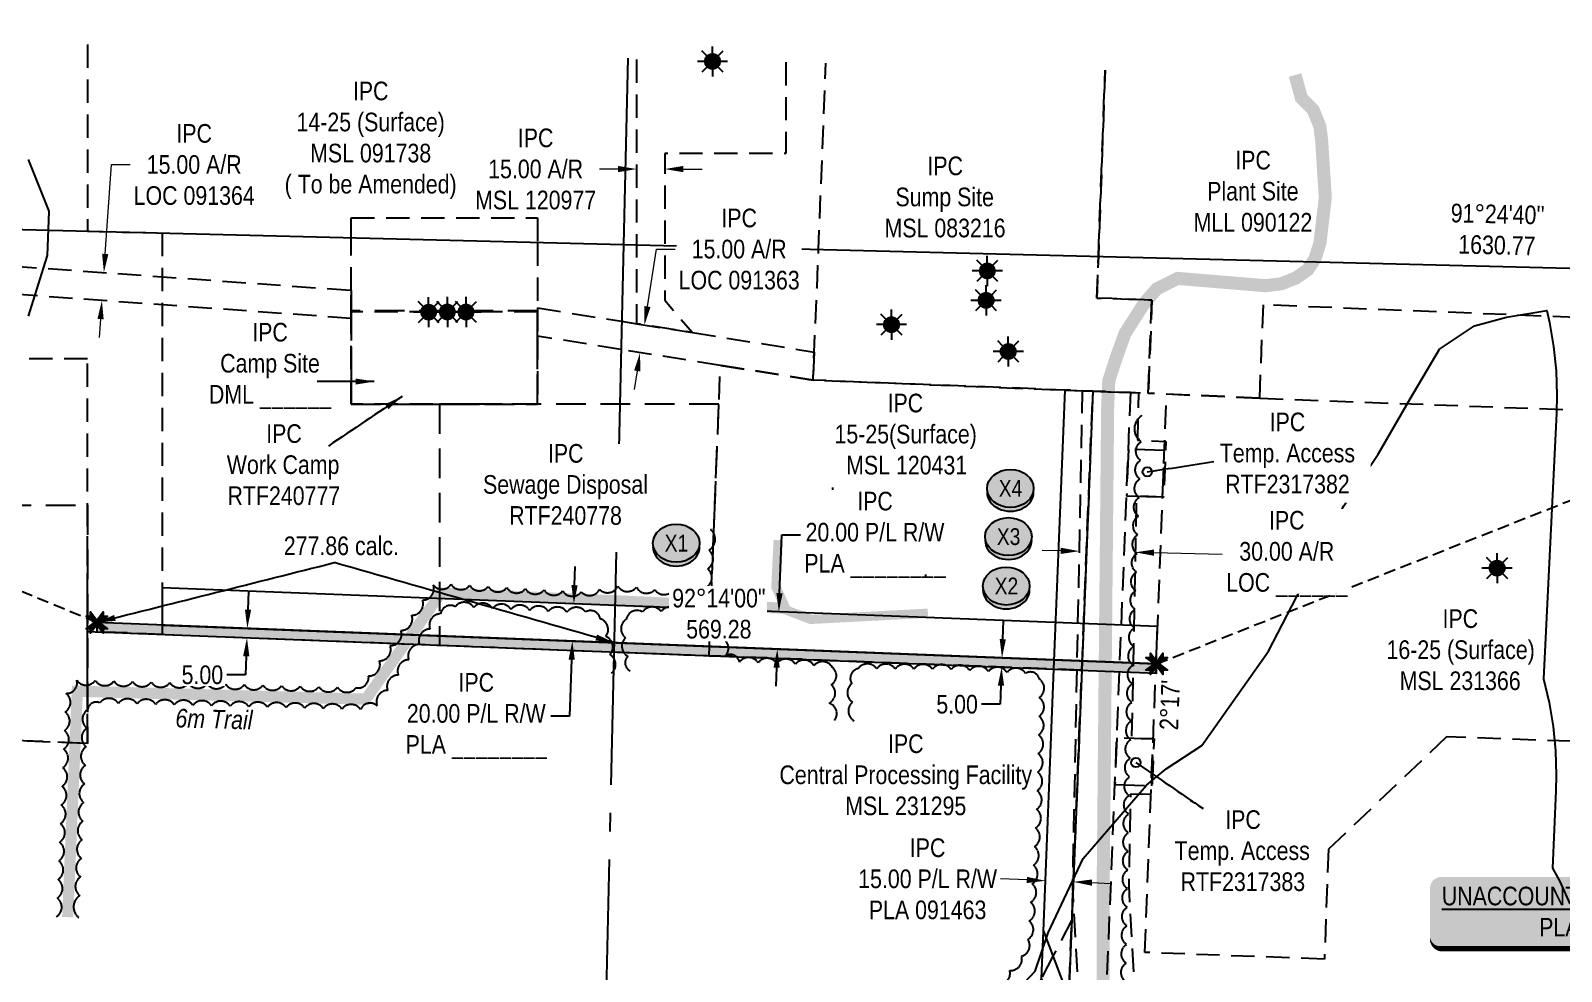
# Model space of a CAD drawing. Extents: x 393752 to 399280, y 6164171 to 6167808.
# Drawn here: x 395270 to 396092, y 6164743 to 6165248 of the extents above; entities that cross this region are included whole.
import ezdxf
from ezdxf.enums import TextEntityAlignment as Align

# ---------------------------------------------------------------- set-up
doc = ezdxf.new("R2010")
doc.units = 0
doc.header["$LTSCALE"] = 5
doc.header["$PDSIZE"] = 0.5
for name, pattern in [('0', [1, 1, 0]), ('foc-ACCESSROAD', [3.75, 2.5, -1.25]), ('foc-QUARTERLINE', [33, 25, -3, 2, -3]), ('foc-TIELINE', [1.875, 1.25, -0.625]), ('HIDDEN2', [4.7625, 3.175, -1.5875])]:
    doc.linetypes.add(name, pattern=pattern)
doc.layers.get('Defpoints').update_dxf_attribs({"color": 9})
for name, color, linetype in [('AS-ROADS', 254, 'Continuous'), ('C-AR', 13, 'foc-ACCESSROAD'), ('C-RW', 13, 'Continuous'), ('C-WS', 13, 'foc-ACCESSROAD'), ('C-WS-S', 13, 'Continuous'), ('CG-NOTES', 7, 'Continuous'), ('L-BD', 7, 'Continuous'), ('L-MON', 1, 'Continuous'), ('L-SEC', 7, 'Continuous'), ('L-SECQ', 8, 'foc-QUARTERLINE'), ('L-TIE', 7, 'foc-TIELINE'), ('P-CROSSINGS', 250, 'Continuous'), ('P-PROPOSED', 10, 'Continuous'), ('P-PROPOSED-H', 21, 'Continuous'), ('P-TXT', 4, 'Continuous'), ('T-BUSH', 110, '0'), ('T-EXISTING TFA', 220, 'HIDDEN2'), ('T-EXISTING TFA-T', 220, 'Continuous'), ('WETLAND', 143, 'Continuous')]:
    doc.layers.add(name, color=color, linetype=linetype)
for name, color, linetype, lineweight in [('C-AR-T', 13, 'Continuous', 9), ('C-RW-T', 13, 'Continuous', 9), ('C-WS-T', 13, 'Continuous', 9), ('T-TEXT', 48, 'Continuous', 18)]:
    doc.layers.add(name, color=color, linetype=linetype, lineweight=lineweight)
doc.styles.add('80', font='ARIALN.TTF', dxfattribs={"height": 10})
doc.styles.add('80CG', font='ARIALN.TTF', dxfattribs={"height": 10})
doc.styles.add('80L', font='ARIALN.TTF', dxfattribs={"height": 10})
doc.styles.add('Crossing', font='ARIALN.TTF', dxfattribs={"height": 10})
doc.dimstyles.new('Compass 5 000', dxfattribs={"dimscale": 5, "dimtxt": 9, "dimasz": 2, "dimexe": 0.2, "dimexo": 0.0625, "dimgap": 0.5, "dimtad": 0, "dimtih": 1, "dimtoh": 1, "dimzin": 0, "dimdsep": 46, "dimtxsty": '80CG', "dimcen": 0.1, "dimse1": 1, "dimse2": 1, "dimclrd": 256, "dimclrt": 256, "dimaunit": 1, "dimadec": 4, "dimazin": 0, "dimtfac": 0.06, "dimtofl": 0, "dimtmove": 0, "dimatfit": 1, "dimfxl": 0.2, "dimtolj": 1, "dimtzin": 0, "dimlwd": -1, "dimarcsym": 0})

# ---------------------------------------------------------------- blocks, each defined once
blk = doc.blocks.new('A$C13A22376')
at = {"layer": 'AS-ROADS', "const_width": 4.998, "flags": 128}
blk.add_lwpolyline([(395751.692, 6164935.574), (395688.898, 6164932.285), (395675.913, 6164937.15), (395670.17, 6164949.698), (395671.411, 6164974.767)], dxfattribs=at)
blk = doc.blocks.new('A$C60BA4713')
at = {"layer": 'T-BUSH', "flags": 128}
blk.add_lwpolyline([(395782.22, 6164518.86, 0.520567), (395783.18, 6164528.81, 0.520567), (395784.13, 6164538.76, 0.520567), (395785.09, 6164548.71, 0.520567), (395786.01, 6164558.67, 0.520567), (395786.82, 6164568.63, 0.520567), (395787.62, 6164578.59, 0.520567), (395788.43, 6164588.56, 0.520567), (395789, 6164598.54, 0.520567), (395789.57, 6164608.52, 0.520567), (395790.13, 6164618.5, 0.520567), (395790.7, 6164628.48, 0.520567), (395789.55, 6164638.27, 0.520567), (395786.85, 6164647.9, 0.520567), (395784.83, 6164657.57, 0.520567), (395786.11, 6164667.48, 0.520567), (395787.39, 6164677.4, 0.520567), (395788.26, 6164687.35, 0.520567), (395788.77, 6164697.33, 0.520567), (395789.29, 6164707.31, 0.520567), (395788.58, 6164717.26, 0.520567), (395787.37, 6164727.18, 0.520567), (395789.21, 6164736.2, 0.520567), (395795.59, 6164743.91, 0.520567), (395801.96, 6164751.61, 0.520567), (395805.33, 6164760.53, 0.520567), (395806.11, 6164770.49, 0.520567), (395806.89, 6164780.46, 0.520567), (395807.67, 6164790.42, 0.520567), (395808.33, 6164800.4, 0.520567), (395808.91, 6164810.38, 0.520567), (395809.49, 6164820.36, 0.520567), (395810.08, 6164830.34, 0.520567), (395810.34, 6164840.33, 0.520567), (395810.61, 6164850.32, 0.520567), (395810.87, 6164860.31, 0.520567), (395811.13, 6164870.31, 0.520567), (395811.39, 6164880.3, 0.520567), (395811.48, 6164890.3, 0.520567), (395811.52, 6164900.29, 0.520567), (395804.14, 6164903.27, 0.520567), (395794.16, 6164903.79, 0.520567), (395784.17, 6164904.31, 0.520567), (395774.19, 6164904.82, 0.520567), (395764.21, 6164905.34, 0.520567), (395754.21, 6164905.5, 0.520567), (395744.22, 6164905.59, 0.520567), (395734.22, 6164905.67, 0.520567), (395724.23, 6164905.76, 0.520567), (395714.23, 6164905.85, 0.520567), (395710.91, 6164897.81, 0.520567), (395711.24, 6164887.87, 0.520567), (395712.1, 6164877.87, 0.520567)], format="xyb", dxfattribs=at)
blk = doc.blocks.new('*D428')
at = {"layer": 'C-AR-T', "transparency": 16777216}
for p, q in [((395310.33, 6165128.33), (395313.78, 6165176.3)), ((395313.78, 6165176.3), (395323.78, 6165176.3)), ((395307.83, 6165093.43), (395307.11, 6165083.45))]:
    blk.add_line(p, q, dxfattribs=at)
for points in [[(395308.67, 6165128.45), (395312, 6165128.21), (395309.62, 6165118.36)], [(395306.17, 6165093.55), (395309.49, 6165093.31), (395308.55, 6165103.4)]]:
    blk.add_solid(points, dxfattribs=at)
at = {"layer": 'Defpoints', "color": 0, "transparency": 16777216}
for p in [(395259.39, 6165121.96), (395258.32, 6165107.01), (395308.55, 6165103.4)]:
    blk.add_point(p, dxfattribs=at)
at = {"layer": 'C-AR-T', "transparency": 16777216, "insert": (395358.07, 6165176.3), "char_height": 10, "attachment_point": 5, "style": '80CG', "bg_fill": 3, "box_fill_scale": 1.1, "bg_fill_color": 256, "bg_fill_true_color": 13158600, "bg_fill_transparency": 0}
blk.add_mtext('\\A1;IPC\\P15.00 A/R\\PLOC 091364', dxfattribs=at)
blk = doc.blocks.new('*D429')
at = {"layer": 'C-AR-T', "transparency": 16777216}
for p, q in [((395601.25, 6165100.14), (395606.15, 6165130.92)), ((395606.15, 6165130.92), (395616.15, 6165130.92)), ((395595.74, 6165065.58), (395594.16, 6165055.71))]:
    blk.add_line(p, q, dxfattribs=at)
for points in [[(395599.6, 6165100.4), (395602.89, 6165099.88), (395599.67, 6165090.26)], [(395594.09, 6165065.84), (395597.38, 6165065.32), (395597.31, 6165075.46)]]:
    blk.add_solid(points, dxfattribs=at)
at = {"layer": 'Defpoints', "color": 0, "transparency": 16777216}
for p in [(395564.58, 6165095.86), (395562.22, 6165081.05), (395597.31, 6165075.46)]:
    blk.add_point(p, dxfattribs=at)
at = {"layer": 'C-AR-T', "transparency": 16777216, "insert": (395650.45, 6165130.92), "char_height": 10, "attachment_point": 5, "style": '80CG', "bg_fill": 3, "box_fill_scale": 1.1, "bg_fill_color": 256, "bg_fill_true_color": 13158600, "bg_fill_transparency": 0}
blk.add_mtext('\\A1;IPC\\P15.00 A/R\\PLOC 091363', dxfattribs=at)
blk = doc.blocks.new('*D430')
at = {"layer": 'C-AR-T', "transparency": 16777216}
for p, q in [((395585.53, 6165173.9), (395575.53, 6165173.9)), ((395620.53, 6165173.91), (395630.53, 6165173.91))]:
    blk.add_line(p, q, dxfattribs=at)
for points in [[(395585.53, 6165175.57), (395585.53, 6165172.24), (395595.53, 6165173.91)], [(395620.53, 6165175.57), (395620.53, 6165172.24), (395610.53, 6165173.91)]]:
    blk.add_solid(points, dxfattribs=at)
at = {"layer": 'Defpoints', "color": 0, "transparency": 16777216}
for p in [(395595.53, 6165176.23), (395595.53, 6165173.91), (395610.53, 6165176.24)]:
    blk.add_point(p, dxfattribs=at)
at = {"layer": 'C-AR-T', "transparency": 16777216, "insert": (395541.25, 6165173.9), "char_height": 10, "attachment_point": 5, "style": '80CG'}
blk.add_mtext('\\A1;IPC\\P15.00 A/R^JMSL 120977', dxfattribs=at)
blk = doc.blocks.new('*D442')
at = {"layer": 'C-RW-T', "transparency": 16777216}
for p, q in [((395804.79, 6164792.44), (395790.64, 6164793.01)), ((395839.75, 6164791.04), (395849.74, 6164790.64))]:
    blk.add_line(p, q, dxfattribs=at)
for points in [[(395804.86, 6164794.11), (395804.72, 6164790.78), (395814.78, 6164792.04)], [(395839.81, 6164792.71), (395839.68, 6164789.37), (395829.75, 6164791.44)]]:
    blk.add_solid(points, dxfattribs=at)
at = {"layer": 'Defpoints', "color": 0, "transparency": 16777216}
for p in [(395815.33, 6164805.66), (395830.3, 6164805.06), (395814.78, 6164792.04)]:
    blk.add_point(p, dxfattribs=at)
at = {"layer": 'C-RW-T', "transparency": 16777216, "insert": (395751.55, 6164793.01), "char_height": 10, "attachment_point": 5, "style": '80CG'}
blk.add_mtext('\\A1;IPC\\P15.00 P/L R/W\\PPLA 091463', dxfattribs=at)
blk = doc.blocks.new('GAS')
h = blk.add_hatch(color=255)
h.dxf.hatch_style = 1
edge = h.paths.add_edge_path()
edge.add_arc((0, 0), 0.9, 0, 360)
for p, q in [((-0.81, 0), (-1.62, 0)), ((-0.57, 0.57), (-1.14, 1.14)), ((0, 0.81), (0, 1.62)), ((0.57, 0.57), (1.14, 1.14)), ((1.62, 0), (0.81, 0)), ((-0.57, -0.57), (-1.14, -1.14)), ((0, -0.81), (0, -1.62)), ((1.14, -1.14), (0.57, -0.57))]:
    blk.add_line(p, q)
blk.add_circle((0, 0), 0.8)
blk = doc.blocks.new('*D446')
at = {"layer": 'C-RW', "transparency": 16777216}
for p, q in [((395672.11, 6164946.35), (395673.33, 6164977.63)), ((395673.33, 6164977.63), (395683.33, 6164977.63)), ((395670.56, 6164906.38), (395670.17, 6164896.39))]:
    blk.add_line(p, q, dxfattribs=at)
for points in [[(395670.45, 6164946.41), (395673.78, 6164946.28), (395671.72, 6164936.35)], [(395668.89, 6164906.45), (395672.22, 6164906.32), (395670.95, 6164916.38)]]:
    blk.add_solid(points, dxfattribs=at)
at = {"layer": 'Defpoints', "color": 0, "transparency": 16777216}
for p in [(395671.72, 6164936.35), (395782.46, 6164932.04), (395781.68, 6164912.06)]:
    blk.add_point(p, dxfattribs=at)
at = {"layer": 'C-RW', "transparency": 16777216, "insert": (395723.33, 6164977.63), "char_height": 10, "attachment_point": 5, "style": '80CG', "bg_fill": 3, "box_fill_scale": 1.1, "bg_fill_color": 256, "bg_fill_true_color": 13158600, "bg_fill_transparency": 0}
blk.add_mtext('\\A1;IPC\\P20.00 P/L R/W\\PPLA ________', dxfattribs=at)
blk = doc.blocks.new('*U456')
h = blk.add_hatch(color=255)
edge = h.paths.add_edge_path()
edge.add_line((-164, -20), (164, -20))
edge.add_arc((164, -14), 6, 270, 360)
edge.add_line((170, -14), (170, 12.5))
edge.add_arc((164, 12.5), 6, 0, 90)
edge.add_line((164, 18.5), (-164, 18.5))
edge.add_arc((-164, 12.5), 6, 90, 180)
edge.add_line((-170, 12.5), (-170, -14))
edge.add_arc((-164, -14), 6, 180, 270)
at = {"color": 1, "flags": 128}
blk.add_lwpolyline([(-164, -20, 3, 3, 0), (164, -20, 3, 3, 0.414214), (170, -14, 3, 3, 0), (170, 12.5, 3, 0, 0.414214), (164, 18.5, 0, 0, 0), (-164, 18.5, 0, 0, 0.414214), (-170, 12.5, 0, 0, 0), (-170, -14, 0, 3, 0.414214)], format="xyseb", close=True, dxfattribs=at)
for points in [[(67.72, 5.84, 0, 7.5, 0), (0, 0, 0, 0, 0)], [(-70.97, -4.89, 0, 7.5, 0), (0, 0, 0, 0, 0)]]:
    blk.add_lwpolyline(points, format="xyseb", dxfattribs=at)
at = {"color": 1, "style": '80'}
blk.add_attdef('ENTER_TEXT_001', (-26.85, -4.92), '', height=10, dxfattribs=at)
blk = doc.blocks.new('xing2')
h = blk.add_hatch(color=50)
h.dxf.hatch_style = 1
edge = h.paths.add_edge_path()
edge.add_ellipse((0, 0), major_axis=(-12.5, 0), ratio=0.816297, start_angle=0, end_angle=360)
h = blk.add_hatch(color=250)
h.dxf.hatch_style = 1
edge = h.paths.add_edge_path()
edge.add_ellipse((0, -2.05), major_axis=(-12.5, 0), ratio=0.816297, start_angle=0, end_angle=180)
edge.add_line((12.5, -2.05), (12.5, 0))
edge.add_ellipse((0, 0), major_axis=(-12.5, 0), ratio=0.816297, start_angle=0, end_angle=180, ccw=False)
edge.add_line((-12.5, 0), (-12.5, -2.05))
at = {"color": 250}
blk.add_ellipse((0, 0), major_axis=(-12.5, 0), ratio=0.816297, dxfattribs=at)
blk.add_ellipse((0, -2.05), major_axis=(-12.5, 0), ratio=0.816297, start_param=0, end_param=3.141593, dxfattribs=at)
at = {"color": 250, "style": 'Crossing'}
blk.add_attdef('CROSSING', text='', height=9, dxfattribs=at).set_placement((0.09, 0.02), align=Align.MIDDLE_CENTER)
at = {"color": 250, "style": 'Crossing', "flags": 1}
for tag, p in [('OWNER', (0.09, -12.49)), ('DESCRIPTION', (0.09, -25.77)), ('LOCATION', (0.09, -39.3)), ('DWG_REF', (0.09, -52.84))]:
    blk.add_attdef(tag, text='', height=9, dxfattribs=at).set_placement(p, align=Align.MIDDLE_CENTER)
blk = doc.blocks.new('*D483')
at = {"layer": 'C-AR-T', "transparency": 16777216}
for p, q in [((395823, 6164969.06), (395813, 6164969.26)), ((395872.98, 6164968.08), (395909.65, 6164967.35))]:
    blk.add_line(p, q, dxfattribs=at)
for points in [[(395823.03, 6164970.73), (395822.97, 6164967.4), (395833, 6164968.87)], [(395873.01, 6164969.74), (395872.95, 6164966.41), (395862.98, 6164968.27)]]:
    blk.add_solid(points, dxfattribs=at)
at = {"layer": 'Defpoints', "color": 0, "transparency": 16777216}
for p in [(395833.47, 6164993.05), (395863.46, 6164992.46), (395862.98, 6164968.27)]:
    blk.add_point(p, dxfattribs=at)
at = {"layer": 'C-AR-T', "transparency": 16777216, "insert": (395944.25, 6164967.35), "char_height": 10, "attachment_point": 5, "style": '80CG', "bg_fill": 3, "box_fill_scale": 1.1, "bg_fill_color": 256, "bg_fill_true_color": 13158600, "bg_fill_transparency": 0}
blk.add_mtext('\\A1;IPC\\P30.00 A/R\\PLOC ______', dxfattribs=at)
blk = doc.blocks.new('*D485')
at = {"layer": 'C-RW', "transparency": 16777216}
for p, q in [((395562.14, 6164950.64), (395562.53, 6164960.63)), ((395560.58, 6164910.67), (395559.4, 6164880.39)), ((395559.4, 6164880.39), (395549.4, 6164880.39))]:
    blk.add_line(p, q, dxfattribs=at)
for points in [[(395560.48, 6164950.7), (395563.81, 6164950.57), (395561.75, 6164940.64)], [(395558.92, 6164910.74), (395562.25, 6164910.61), (395560.97, 6164920.67)]]:
    blk.add_solid(points, dxfattribs=at)
at = {"layer": 'Defpoints', "color": 0, "transparency": 16777216}
for p in [(395418.68, 6164946.22), (395561.75, 6164940.64), (395417.9, 6164926.25)]:
    blk.add_point(p, dxfattribs=at)
at = {"layer": 'C-RW', "transparency": 16777216, "insert": (395509.41, 6164880.39), "char_height": 10, "attachment_point": 5, "style": '80CG', "bg_fill": 3, "box_fill_scale": 1.1, "bg_fill_color": 256, "bg_fill_true_color": 13158600, "bg_fill_transparency": 0}
blk.add_mtext('\\A1;IPC\\P20.00 P/L R/W\\PPLA ________', dxfattribs=at)
blk = doc.blocks.new('*D486')
at = {"layer": 'Defpoints', "color": 0, "transparency": 16777216}
for p in [(395388.05, 6164927.41), (395386.38, 6164922.47), (395387.86, 6164922.42)]:
    blk.add_point(p, dxfattribs=at)
at = {"layer": 'P-TXT', "transparency": 16777216}
for p, q in [((395386.96, 6164937.46), (395387.35, 6164947.45)), ((395385.99, 6164912.48), (395385.6, 6164902.49)), ((395385.6, 6164902.49), (395375.6, 6164902.49))]:
    blk.add_line(p, q, dxfattribs=at)
for points in [[(395385.3, 6164937.53), (395388.63, 6164937.4), (395386.57, 6164927.47)], [(395384.32, 6164912.55), (395387.65, 6164912.42), (395386.38, 6164922.47)]]:
    blk.add_solid(points, dxfattribs=at)
at = {"layer": 'P-TXT', "transparency": 16777216, "insert": (395362.46, 6164902.49), "char_height": 10, "attachment_point": 5, "style": '80CG', "bg_fill": 3, "box_fill_scale": 1.1, "bg_fill_color": 256, "bg_fill_true_color": 13158600, "bg_fill_transparency": 0}
blk.add_mtext('\\A1;5.00', dxfattribs=at)
blk = doc.blocks.new('*D487')
at = {"layer": 'Defpoints', "color": 0, "transparency": 16777216}
for p in [(395797.91, 6164911.42), (395791.29, 6164906.68), (395797.72, 6164906.43)]:
    blk.add_point(p, dxfattribs=at)
at = {"layer": 'P-TXT', "transparency": 16777216}
for p, q in [((395791.88, 6164921.67), (395792.27, 6164931.66)), ((395790.9, 6164896.69), (395790.51, 6164886.7)), ((395790.51, 6164886.7), (395780.51, 6164886.7))]:
    blk.add_line(p, q, dxfattribs=at)
for points in [[(395790.21, 6164921.73), (395793.54, 6164921.6), (395791.49, 6164911.68)], [(395789.24, 6164896.75), (395792.57, 6164896.62), (395791.29, 6164906.68)]]:
    blk.add_solid(points, dxfattribs=at)
at = {"layer": 'P-TXT', "transparency": 16777216, "insert": (395767.38, 6164886.7), "char_height": 10, "attachment_point": 5, "style": '80CG'}
blk.add_mtext('\\A1;5.00', dxfattribs=at)
blk = doc.blocks.new('TEMP')
h = blk.add_hatch(color=255)
h.dxf.hatch_style = 1
h.paths.add_polyline_path([(0, 0.25), (-0.67, 1.15), (-0.67, 0.67), (-1.15, 0.67), (-0.25, 0), (-1.15, -0.67), (-0.67, -0.67), (-0.67, -1.15), (0, -0.25), (0.67, -1.15), (0.67, -0.67), (1.15, -0.67), (0.25, 0), (1.15, 0.67), (0.67, 0.67), (0.67, 1.15)])
h.paths.add_polyline_path([(0.57, 0.85), (0.57, 0.57), (0.85, 0.57), (0.08, 0), (0.85, -0.57), (0.57, -0.57), (0.57, -0.85), (0, -0.08), (-0.57, -0.85), (-0.57, -0.57), (-0.85, -0.57), (-0.08, 0), (-0.85, 0.57), (-0.57, 0.57), (-0.57, 0.85), (0, 0.08)], flags=16)
h = blk.add_hatch(color=1)
h.dxf.hatch_style = 1
h.paths.add_polyline_path([(0, 0.08), (-0.57, 0.85), (-0.57, 0.57), (-0.85, 0.57), (-0.08, 0), (-0.85, -0.57), (-0.57, -0.57), (-0.57, -0.85), (0, -0.08), (0.57, -0.85), (0.57, -0.57), (0.85, -0.57), (0.08, 0), (0.85, 0.57), (0.57, 0.57), (0.57, 0.85)])
at = {"color": 1}
for p, q in [((-0.08, 0), (0.08, 0)), ((0, 0.08), (0, -0.08))]:
    blk.add_line(p, q, dxfattribs=at)
at = {"color": 255, "flags": 128}
blk.add_lwpolyline([(-0.25, 0), (-1.15, 0.67), (-0.67, 0.67), (-0.67, 1.15), (0, 0.25), (0.67, 1.15), (0.67, 0.67), (1.15, 0.67), (0.25, 0), (1.15, -0.67), (0.67, -0.67), (0.67, -1.15), (0, -0.25), (-0.67, -1.15), (-0.67, -0.67), (-1.15, -0.67)], close=True, dxfattribs=at)
at = {"color": 1, "flags": 128}
blk.add_lwpolyline([(-0.08, 0), (-0.85, 0.57), (-0.57, 0.57), (-0.57, 0.85), (0, 0.08), (0.57, 0.85), (0.57, 0.57), (0.85, 0.57), (0.08, 0), (0.85, -0.57), (0.57, -0.57), (0.57, -0.85), (0, -0.08), (-0.57, -0.85), (-0.57, -0.57), (-0.85, -0.57)], close=True, dxfattribs=at)

msp = doc.modelspace()

# ---------------------------------------------------------------- hatches: boundary and pattern name
at = {"layer": 'P-PROPOSED-H'}
h = msp.add_hatch(color=256, dxfattribs=at)
h.dxf.hatch_style = 1
h.paths.add_polyline_path([(395305.823, 6164925.617), (395874.271, 6164903.444), (395874.467, 6164908.438), (395305.823, 6164930.619)])

# ---------------------------------------------------------------- linework, layer by layer
at = {"layer": 'AS-ROADS', "flags": 128}
for points, const_width in [([(395845.729, 6164733.478), (395845.729, 6164787.178), (395848.151, 6165045.708), (395848.757, 6165060.236), (395852.542, 6165072.04), (395857.399, 6165085.571), (395867.696, 6165101.764), (395874.51, 6165109.633), (395885.715, 6165115.232), (395932.855, 6165111.316), (395941.335, 6165112.375), (395949.058, 6165115.402), (395955.569, 6165119.942), (395959.354, 6165125.693), (395962.08, 6165134.319), (395964.921, 6165158.564), (395962.984, 6165189.061), (395962.015, 6165196.807), (395958.382, 6165205.762), (395952.085, 6165212.055), (395948.711, 6165224.34)], 6.997), ([(395675.426, 6164938.214), (395490.463, 6164946.338), (395450.158, 6164889.458), (395295.367, 6164893.727), (395290.175, 6164772.5)], 6)]:
    msp.add_lwpolyline(points, dxfattribs=dict(at, const_width=const_width))
at = {"layer": 'C-AR'}
for points in [[(395442.324, 6165108.834), (395442.321, 6165093.801), (394943.128, 6165129.626), (394943.125, 6165144.659), (395442.324, 6165108.834)], [(395690.738, 6165075.746), (395690.094, 6165060.665), (395640.378, 6165068.59), (395587.047, 6165077.092), (395542.312, 6165084.223), (395542.31, 6165099.408), (395587.399, 6165092.22), (395595.545, 6165090.922), (395625.354, 6165086.169), (395690.738, 6165075.746)], [(395846.267, 6164703.536), (395845.552, 6164685.715), (395843.894, 6164685.757), (395842.394, 6164685.794), (395833.551, 6164686.015), (395833.093, 6164686.026), (395825.551, 6164686.215), (395826.215, 6164704.263), (395827.276, 6164729.354), (395827.531, 6164735.741), (395834.292, 6164905.003), (395840.195, 6165054.742), (395848.332, 6165054.42), (395860.328, 6165053.945), (395846.267, 6164703.536)], [(395964.441, 6164749.97), (395868.084, 6164753.568), (395879.828, 6165053.227), (395929.906, 6165050.938), (396159.417, 6165042.37), (396152.786, 6164864.757), (396030.021, 6164869.34), (395966.641, 6164808.908)]]:
    msp.add_lwpolyline(points, close=True, dxfattribs=at)
at = {"layer": 'C-RW'}
for points in [[(395812.676, 6164739.589), (395813.695, 6164764.982), (395819.337, 6164905.584), (395825.346, 6165055.327), (395840.195, 6165054.742), (395834.292, 6164905.003), (395827.531, 6164735.741)], [(396065.389, 6164217.009), (395990.094, 6164318.74), (395846.131, 6164513.261), (395847.174, 6164585.626), (395848.056, 6164646.772), (395833.093, 6164686.026), (395826.215, 6164704.263), (395819.596, 6164721.436), (395812.676, 6164739.589), (395813.695, 6164764.982), (395825.937, 6164732.867), (395827.276, 6164729.354), (395834.527, 6164710.33), (395843.894, 6164685.757), (395858.04, 6164648.647), (395857.182, 6164585.369), (395856.247, 6164516.396), (396002.763, 6164318.425), (396078.059, 6164216.693)]]:
    msp.add_lwpolyline(points, dxfattribs=at)
at = {"layer": 'C-RW', "flags": 128}
msp.add_lwpolyline([(395340.827, 6164929.253), (395874.154, 6164908.451), (395874.937, 6164928.428), (395340.827, 6164949.261)], close=True, dxfattribs=at)
at = {"layer": 'C-WS'}
for points in [[(395300.827, 6165240.691), (395300.827, 6165140.593), (395340.827, 6165139.584), (395340.827, 6164924.251), (395300.827, 6164925.812), (395300.827, 6165072.149), (395000.934, 6165072.149), (395000.934, 6165148.152), (395000.934, 6165248.193)], [(396104.564, 6165220.586), (396100.564, 6165120.53), (396099.516, 6165094.305), (395931.525, 6165101.021), (395929.532, 6165051.048), (395869.914, 6165053.566), (395871.898, 6165103.62), (395850.339, 6165104.405), (395842.342, 6165104.696), (395843.159, 6165126.963), (395846.825, 6165227.034)]]:
    msp.add_lwpolyline(points, dxfattribs=at)
at = {"layer": 'C-WS', "flags": 128}
for points in [[(395675.501, 6165231.319), (395675.506, 6165182.218), (395610.527, 6165182.212), (395610.534, 6165132.789), (395610.537, 6165103.525), (395625.354, 6165086.169), (395595.545, 6165090.922), (395595.539, 6165133.165), (395595.533, 6165182.21), (395595.528, 6165233.32)], [(395846.825, 6165227.034), (395843.159, 6165126.963), (395842.342, 6165104.696), (395850.339, 6165104.405), (395871.898, 6165103.62), (395869.914, 6165053.566), (395860.328, 6165053.945), (395848.332, 6165054.42), (395840.195, 6165054.742), (395825.346, 6165055.327), (395690.094, 6165060.665), (395690.738, 6165075.746), (395692.217, 6165110.338), (395693.025, 6165130.722), (395696.991, 6165230.782)]]:
    msp.add_lwpolyline(points, dxfattribs=at)
at = {"layer": 'C-WS'}
for points in [[(395542.317, 6165047.745), (395442.309, 6165047.773), (395442.321, 6165093.801), (395442.324, 6165108.834), (395442.33, 6165137.015), (395442.333, 6165147.715), (395542.303, 6165147.723), (395542.305, 6165134.502), (395542.31, 6165099.408), (395542.312, 6165084.223), (395542.317, 6165047.745)], [(395542.317, 6165047.745), (395442.309, 6165047.773), (395442.321, 6165093.801), (395442.324, 6165108.834), (395442.33, 6165137.015), (395442.333, 6165147.715), (395542.303, 6165147.723), (395542.305, 6165134.502), (395542.31, 6165099.408), (395542.312, 6165084.223), (395542.317, 6165047.745)], [(395542.317, 6165047.745), (395542.31, 6165097.228), (395442.346, 6165097.256), (395442.353, 6165047.773)], [(395834.299, 6164905.003), (395831.898, 6164845.088), (395828.945, 6164771.155), (395818.826, 6164751.521), (395812.676, 6164739.589), (395788.599, 6164696.183), (395783.457, 6164547.039), (395768.475, 6164547.623), (395574.885, 6164555.175), (395164.372, 6164571.187), (395174.7, 6164870.792), (395300.826, 6164865.766), (395300.827, 6164925.812), (395583.265, 6164914.795), (395634.276, 6164912.804), (395819.337, 6164905.584), (395834.299, 6164905.003)]]:
    msp.add_lwpolyline(points, close=True, dxfattribs=at)
at = {"layer": 'C-WS', "flags": 128}
msp.add_lwpolyline([(395840.195, 6165054.742), (395834.292, 6164905.003), (395819.337, 6164905.584), (395634.276, 6164912.805), (395640.378, 6165068.59), (395690.094, 6165060.665), (395825.346, 6165055.327), (395840.195, 6165054.742)], close=True, dxfattribs=at)
at = {"layer": 'L-SEC'}
for p, q in [((394783.711, 6165153.628), (395588.358, 6165133.345)), ((395588.358, 6165133.345), (396392.327, 6165113.258))]:
    msp.add_line(p, q, dxfattribs=at)
at = {"layer": 'L-SECQ'}
for p, q in [((395590.711, 6165233.44), (395588.358, 6165133.345)), ((395588.358, 6165133.345), (395570.319, 6164359.202))]:
    msp.add_line(p, q, dxfattribs=at)
at = {"layer": 'L-TIE', "flags": 128}
msp.add_lwpolyline([(395305.823, 6164930.619), (394763.303, 6165153.43)], dxfattribs=at)
at = {"layer": 'T-BUSH', "flags": 128}
for points in [[(396110.024, 6164215.894, -0.1255639), (396110.226, 6164218.904, -0.5205671), (396104.232, 6164226.905, -0.5205671), (396098.239, 6164234.905, -0.5205671), (396092.245, 6164242.905, -0.5205671), (396086.251, 6164250.905, -0.5205671), (396080.257, 6164258.905, -0.5205671), (396074.263, 6164266.905, -0.5205671), (396068.27, 6164274.905, -0.5205671), (396062.276, 6164282.905, -0.5205671), (396056.282, 6164290.906, -0.5205671), (396050.288, 6164298.906, -0.5205671), (396044.294, 6164306.906, -0.5205671), (396038.301, 6164314.906, -0.5205671), (396032.316, 6164322.913, -0.5205671), (396026.701, 6164331.183, -0.5205671), (396021.085, 6164339.453, -0.5205671), (396015.47, 6164347.723, -0.5205671), (396009.854, 6164355.993, -0.5205671), (396004.239, 6164364.263, -0.5205671), (395998.623, 6164372.533, -0.5205671), (395993.008, 6164380.803, -0.5205671), (395987.392, 6164389.073, -0.5205671), (395981.777, 6164397.343, -0.5205671), (395976.095, 6164405.568, -0.5205671), (395970.327, 6164413.732, -0.5205671), (395964.559, 6164421.897, -0.5205671), (395959.368, 6164430.416, -0.5205671), (395954.676, 6164439.243, -0.5205671), (395951.236, 6164448.161, -0.5205671), (395954.596, 6164457.576, -0.5205671), (395957.956, 6164466.99, -0.5205671), (395961.317, 6164476.405, -0.5205671), (395959.353, 6164483.56, -0.5205671), (395950.247, 6164487.685, -0.5205671), (395941.142, 6164491.81, -0.5205671), (395932.553, 6164496.802, -0.5205671), (395924.587, 6164502.842, -0.5205671), (395917.742, 6164510.029, -0.5205671), (395911.511, 6164517.846, -0.5205671), (395905.281, 6164525.663, -0.5205671), (395899.05, 6164533.481, -0.5205671), (395894.753, 6164542.303, -0.5205671), (395891.934, 6164551.894, -0.5205671), (395889.116, 6164561.484, -0.5205671), (395886.298, 6164571.075, -0.5205671), (395883.798, 6164580.73, -0.5205671), (395882.692, 6164590.665, -0.5205671), (395881.587, 6164600.6, -0.5205671), (395879.423, 6164610.28, -0.5205671), (395875.87, 6164619.623, -0.5205671), (395873.382, 6164629.237, -0.5205671), (395872.044, 6164639.144, -0.5205671), (395870.705, 6164649.05, -0.5205671), (395869.322, 6164658.95, -0.5205671), (395867.694, 6164668.813, -0.5205671), (395866.066, 6164678.676, -0.5205671), (395864.438, 6164688.538, -0.5205671), (395862.783, 6164698.396, -0.5205671), (395860.62, 6164708.156, -0.5205671), (395858.499, 6164717.924, -0.5205671), (395857.79, 6164727.854, -0.5205671), (395857.949, 6164737.849, -0.5205671), (395858.109, 6164747.845, -0.5205671), (395858.269, 6164757.84, -0.5205671), (395858.428, 6164767.835, -0.5205671), (395858.588, 6164777.83, -0.5205671), (395858.747, 6164787.825, -0.5205671), (395858.907, 6164797.82, -0.5205671), (395859.066, 6164807.815, -0.5205671), (395859.226, 6164817.81, -0.5205671), (395859.386, 6164827.806, -0.5205671), (395859.661, 6164837.798, -0.5205671), (395859.946, 6164847.79, -0.5205671), (395860.231, 6164857.783, -0.5205671), (395860.516, 6164867.775, -0.5205671), (395860.801, 6164877.767, -0.5205671), (395861.086, 6164887.76, -0.5205671), (395861.371, 6164897.752, -0.5205671), (395861.713, 6164907.742, -0.5205671), (395862.082, 6164917.732, -0.5205671), (395862.45, 6164927.722, -0.5205671), (395862.819, 6164937.711, -0.5205671), (395863.187, 6164947.701, -0.5205671), (395863.556, 6164957.69, -0.5205671), (395863.925, 6164967.68, -0.5205671), (395864.293, 6164977.67, -0.5205671), (395864.662, 6164987.659, -0.5205671), (395865.031, 6164997.649, -0.5205671), (395865.399, 6165007.638, -0.5205671), (395865.768, 6165017.628, -0.5205671), (395866.137, 6165027.617, -0.5205671), (395866.66, 6165041.798)], [(395284.183, 6164772.757, 0.5205671), (395284.61, 6164782.744, 0.5205671), (395285.038, 6164792.731, 0.5205671), (395285.466, 6164802.718, 0.5205671), (395285.894, 6164812.706, 0.5205671), (395286.321, 6164822.693, 0.5205671), (395286.749, 6164832.68, 0.5205671), (395287.177, 6164842.667, 0.5205671), (395287.605, 6164852.654, 0.5205671), (395288.032, 6164862.642, 0.5205671), (395288.46, 6164872.629, 0.5205671), (395288.888, 6164882.616, 0.5205671), (395289.316, 6164892.603, 0.5205671), (395295.023, 6164899.737, 0.5205671), (395305.016, 6164899.461, 0.5205671), (395315.009, 6164899.185, 0.5205671), (395325.001, 6164898.91, 0.5205671), (395334.994, 6164898.634, 0.5205671), (395344.986, 6164898.359, 0.5205671), (395354.979, 6164898.083, 0.5205671), (395364.972, 6164897.807, 0.5205671), (395374.964, 6164897.532, 0.5205671), (395384.957, 6164897.256, 0.5205671), (395394.949, 6164896.981, 0.5205671), (395404.942, 6164896.705, 0.5205671), (395414.934, 6164896.43, 0.5205671), (395424.927, 6164896.154, 0.5205671), (395434.92, 6164895.878, 0.5205671), (395444.912, 6164895.603, 0.5205671), (395451.628, 6164901.893, 0.5205671), (395457.414, 6164910.044, 0.5205671), (395463.2, 6164918.196, 0.5205671), (395468.987, 6164926.347, 0.5205671), (395474.773, 6164934.499, 0.5205671), (395480.559, 6164942.65, 0.5205671), (395486.345, 6164950.801, 0.5205671), (395495.874, 6164951.138, 0.5205671), (395505.852, 6164950.534, 0.5205671), (395515.83, 6164949.93, 0.5205671), (395525.808, 6164949.326, 0.5205671), (395535.786, 6164948.722, 0.5205671), (395545.764, 6164948.118, 0.5205671), (395555.742, 6164947.514, 0.5205671), (395565.727, 6164947.053, 0.5205671), (395575.565, 6164948.362, 0.5205671), (395585.363, 6164950.082, 0.5205671), (395595.347, 6164949.595, 0.5205671), (395605.122, 6164948.212, 0.5205671), (395615.117, 6164948.107, 0.5205671), (395625.11, 6164947.828, 0.5205671), (395632.851, 6164949.468, 0.5205671), (395633.568, 6164959.438, 0.5205671), (395634.274, 6164969.41, 0.5205671), (395635.055, 6164980.554, 0.5205671)], [(395582.039, 6164903.444, 0.5205671), (395581.074, 6164913.393, 0.5205671), (395578.934, 6164923.139, 0.5205671), (395575.936, 6164932.591, 0.5205671), (395568.018, 6164936.269, 0.5205671), (395558.026, 6164936.067, 0.5205671), (395548.042, 6164936.574, 0.5205671), (395538.059, 6164937.081, 0.5205671), (395528.075, 6164937.588, 0.5205671), (395518.091, 6164938.096, 0.5205671), (395508.108, 6164938.603, 0.5205671), (395498.124, 6164939.11, 0.5205671), (395490.281, 6164935.271, 0.5205671), (395484.597, 6164927.048, 0.5205671), (395478.912, 6164918.825, 0.5205671), (395473.227, 6164910.603, 0.5205671), (395467.543, 6164902.38, 0.5205671), (395461.858, 6164894.157, 0.5205671), (395456.173, 6164885.935, 0.5205671), (395447.339, 6164883.906, 0.5205671), (395437.346, 6164884.157, 0.5205671), (395427.352, 6164884.408, 0.5205671), (395417.359, 6164884.659, 0.5205671), (395407.366, 6164884.909, 0.5205671), (395397.373, 6164885.16, 0.5205671), (395387.379, 6164885.411, 0.5205671), (395377.386, 6164885.662, 0.5205671), (395367.393, 6164885.912, 0.5205671), (395357.4, 6164886.163, 0.5205671), (395347.406, 6164886.414, 0.5205671), (395337.413, 6164886.665, 0.5205671), (395327.42, 6164886.916, 0.5205671), (395317.427, 6164887.166, 0.5205671), (395307.433, 6164887.417, 0.5205671), (395300.95, 6164883.911, 0.5205671), (395300.522, 6164873.924, 0.5205671), (395300.094, 6164863.937, 0.5205671), (395299.667, 6164853.95, 0.5205671), (395299.239, 6164843.963, 0.5205671), (395298.811, 6164833.975, 0.5205671), (395298.384, 6164823.988, 0.5205671), (395297.956, 6164814.001, 0.5205671), (395297.528, 6164804.014, 0.5205671), (395297.1, 6164794.026, 0.5205671), (395296.673, 6164784.039, 0.5205671), (395296.167, 6164772.243, 0.5205671)], [(395701.576, 6164878.014, 0.5205671), (395698.777, 6164887.317, 0.5205671), (395699.929, 6164897.247, 0.5205671), (395700.485, 6164906.535, 0.5205671), (395690.568, 6164907.484, 0.5205671), (395680.601, 6164908.23, 0.5205671), (395670.612, 6164908.621, 0.5205671), (395660.623, 6164909.011, 0.5205671), (395650.635, 6164909.401, 0.5205671), (395643.1, 6164912.719, 0.5205671), (395640.973, 6164922.486, 0.5205671), (395637.154, 6164931.24, 0.5205671), (395628.53, 6164935.294, 0.5205671), (395618.57, 6164936.151, 0.5205671), (395608.595, 6164936.507, 0.5205671), (395598.602, 6164936.251, 0.5205671), (395589.882, 6164932.385, 0.5205671), (395589.493, 6164922.396, 0.5205671), (395590.747, 6164912.5, 0.5205671), (395591.954, 6164904.633, 0.5205671)]]:
    msp.add_lwpolyline(points, format="xyb", dxfattribs=at)
at = {"layer": 'T-EXISTING TFA'}
for points in [[(395542.277, 6165097.817), (395442.313, 6165097.811), (395442.316, 6165047.836), (395542.28, 6165047.842)], [(395634.276, 6164912.805), (395639.561, 6165047.718), (395489.614, 6165047.76), (395489.614, 6164918.448), (395634.276, 6164912.804)], [(395858.337, 6164998.607), (395877.666, 6164997.924), (395878.598, 6165022.898), (395859.269, 6165023.581)], [(395852.087, 6164843.713), (395871.882, 6164843.013), (395872.814, 6164867.986), (395853.019, 6164868.687)], [(395852.087, 6164843.713), (395871.882, 6164843.013), (395872.814, 6164867.986), (395853.019, 6164868.687)]]:
    msp.add_lwpolyline(points, close=True, dxfattribs=at)
msp.add_lwpolyline([(395300.827, 6164865.766), (395230.852, 6164868.554), (395230.852, 6164993.608), (395300.827, 6164993.608), (395300.827, 6164865.766), (395300.827, 6164990.819)], dxfattribs=at)
at = {"layer": 'WETLAND'}
for points in [[(395268.916, 6165178.955), (395280.089, 6165151.267), (395279.31, 6165132.201), (395279.117, 6165127.464), (395276.982, 6165120.653), (395268.916, 6165094.917)], [(395795.208, 6164728.54), (395809.228, 6164743.436), (395816.238, 6164764.174), (395834.931, 6164803.897), (395869.007, 6164843.259), (395879.481, 6164852.075), (395898.605, 6164864.65), (395934.531, 6164915.179), (395974.838, 6164993.165), (395993.239, 6165020.913), (396010.472, 6165050.705), (396026.244, 6165077.285), (396044.937, 6165089.844), (396062.17, 6165094.517), (396083.802, 6165097.978), (396085.288, 6165091.605), (396087.42, 6165078.692), (396088.703, 6165065.667), (396089.131, 6165052.587), (396088.9, 6165042.972), (396082.033, 6164900.297), (396084.965, 6164887.724), (396087.097, 6164874.811), (396088.379, 6164861.787), (396088.808, 6164848.706), (396088.633, 6164840.349), (396086.897, 6164798.856), (396090.672, 6164791.656), (396096.073, 6164779.735)]]:
    msp.add_lwpolyline(points, dxfattribs=at)

# ---------------------------------------------------------------- block references
at = {"layer": 'AS-ROADS'}
msp.add_blockref('A$C13A22376', (0, 0), dxfattribs=at)
at = {"layer": 'C-WS-S', "xscale": 4.998209999999968, "yscale": 4.998209999999968, "zscale": 4.998209999999968}
for p in [(395636.141, 6165231.658), (395483.861, 6165097.128), (395493.881, 6165097.222), (395503.898, 6165097.205), (395732.188, 6165090.417), (395700.674, 6164994.862), (395700.652, 6164964.913)]:
    msp.add_blockref('GAS', p, dxfattribs=at)
at = {"layer": 'C-WS-S', "color": 2, "xscale": 4.998209999999974, "yscale": 4.998209999999974, "zscale": 4.998209999999974}
for p in [(395783.594, 6165119.252), (395782.902, 6165103.458), (395794.848, 6165076.007), (395750.651, 6164992.779), (395750.438, 6164962.724)]:
    msp.add_blockref('GAS', p, dxfattribs=at)
at = {"layer": 'C-WS-S', "color": 3, "xscale": 4.998209999999975, "yscale": 4.998209999999975, "zscale": 4.998209999999975}
msp.add_blockref('GAS', (396057.078, 6164959.763), dxfattribs=at)
at = {"layer": 'CG-NOTES'}
ref = msp.add_blockref('*U456', (396191.129, 6164775.577), dxfattribs=at)
ref.add_attrib('ENTER_TEXT_001', '%%UUNACCOUNTED FOR SURFACE IMPACT CONSIDERATIONS', (396027.446, 6164778.842), dxfattribs={"layer": '0', "color": 1, "height": 10, "style": '80'})
ref.add_attrib('ENTER_TEXT_002', 'PLA 240054 Transcanada Pipelines Limited', (396079.656, 6164762.134), dxfattribs={"layer": '0', "color": 1, "height": 10, "style": '80'})
at = {"layer": 'L-MON', "color": 6, "xscale": 4.998199135, "yscale": 4.998199135, "zscale": 4.998199135}
for p in [(395305.823, 6164930.619), (395874.467, 6164908.438)]:
    msp.add_blockref('TEMP', p, dxfattribs=at)
at = {"layer": 'P-CROSSINGS', "color": 6, "xscale": 0.999639827, "yscale": 0.999639827, "zscale": 0.999639827}
for p, values in [((395794.928, 6164976.671), {'CROSSING': 'X3'}), ((395793.757, 6164950.174), {'CROSSING': 'X2'})]:
    msp.add_blockref('xing2', p, dxfattribs=at).add_auto_attribs(values)
at = {"layer": 'T-BUSH'}
msp.add_blockref('A$C60BA4713', (0, 0), dxfattribs=at)

# ---------------------------------------------------------------- texts
at = {"layer": 'C-WS-T', "char_height": 9.99642, "attachment_point": 5, "style": '80CG'}
for s, insert, width in [('\\A1;IPC\\P14-25 (Surface)\\PMSL 091738\\P( To be Amended)', (395452.74, 6165189.317), 94.0334), ('\\A1;IPC\\PCentral Processing Facility\\PMSL 231295', (395739.833, 6164848.826), 135.56305)]:
    msp.add_mtext(s, dxfattribs=dict(at, insert=insert, width=width))
at = {"layer": 'C-WS-T', "char_height": 9.99633, "attachment_point": 1, "style": '80L'}
for s, width, insert in [('\\pi24.90908;IPC\\P\\pi9.8498;Plant Site\\P\\pi2.56394;MLL 090122', 67.34241, (395891.705, 6165183.692)), ('\\pi24.90908;IPC\\P\\pi7.76326;Sump Site \\P\\pi1.89911;MSL 083216', 67.34241, (395726.551, 6165180.607)), ('\\pi24.90908;IPC\\P\\pi-3.55592;15-25(Surface)\\P\\pi2.68668;MSL 120431', 67.34241, (395705.154, 6165053.372)), ('\\pi30.72085;IPC\\P\\pi0.66367;16-25 (Surface)\\P\\pi7.71088;MSL 231366', 78.96596, (395997.102, 6164937.686))]:
    msp.add_mtext_dynamic_manual_height_columns(s, width=width, gutter_width=50, heights=[0], dxfattribs=dict(at, insert=insert))
at = {"layer": 'L-BD', "style": '80L'}
msp.add_text("2°17'", height=9.9964, rotation=87.7558, dxfattribs=at).set_placement((395881.391, 6164886.341), align=Align.MIDDLE)
at = {"layer": 'P-TXT', "insert": (395406.127, 6164976.764), "char_height": 9.9964, "attachment_point": 1, "style": '80L'}
msp.add_mtext_dynamic_manual_height_columns('277.86 calc.', width=69.76371, gutter_width=50, heights=[0], dxfattribs=at)
at = {"layer": 'T-EXISTING TFA-T', "insert": (395375.415, 6165036.973), "char_height": 9.99633, "attachment_point": 1, "style": '80L', "bg_fill": 3, "box_fill_scale": 1, "bg_fill_color": 256, "bg_fill_transparency": 0}
msp.add_mtext_dynamic_manual_height_columns('\\pi21.28425;IPC\\P\\pi0.13922;Work Camp\\P\\pi0.52448;RTF240777', width=60.09277, gutter_width=50, heights=[0], dxfattribs=at)
at = {"layer": 'T-TEXT', "insert": (395348.174, 6164884.354), "char_height": 9.99641, "attachment_point": 1, "rotation": 358.420233, "style": '80L'}
msp.add_mtext_dynamic_manual_height_columns('{\\fArial Narrow|b0|i1|c0|p34;6m Trail}', width=41.95539, gutter_width=50, heights=[0], dxfattribs=at)

# ---------------------------------------------------------------- dimensions: what is measured, and where the dimension line sits
at = {"layer": 'C-RW-T'}
dim = msp.add_linear_dim(base=(395814.781, 6164792.041), p1=(395830.3, 6164805.064), p2=(395815.328, 6164805.665), angle=177.702142, text='IPC\\P15.00 P/L R/W\\PPLA 091463', dimstyle='Compass 5 000', dxfattribs=at)
dim.commit()
dim.dimension.update_dxf_attribs({"geometry": '*D442', "text_midpoint": (395751.553, 6164793.01), "dimtype": 161})
at = {"layer": 'P-TXT', "color": 6}
dim = msp.add_aligned_dim(p1=(395797.913, 6164911.424), p2=(395797.718, 6164906.43), distance=-6.429, text='5.00', dimstyle='Compass 5 000', dxfattribs=at)
dim.commit()
dim.dimension.update_dxf_attribs({"geometry": '*D487', "text_midpoint": (395767.376, 6164886.696)})

# ---------------------------------------------------------------- leaders
at = {"layer": 'C-WS-T', "path_type": 1}
msp.add_leader([(395454.629, 6165059.903), (395423.976, 6165059.903)], dimstyle='Compass 5 000', override={"dimgap": 0.5, "dimtad": 0}, dxfattribs=at)

# ---------------------------------------------------------------- next in the draw order: texts
at = {"layer": 'L-BD', "insert": (396057.522, 6165154.757), "char_height": 9.9928, "width": 50.60224, "attachment_point": 2, "rotation": 358.5884, "style": '80L', "bg_fill": 3, "box_fill_scale": 1.15, "bg_fill_color": 256, "bg_fill_true_color": 256, "bg_fill_transparency": 0}
msp.add_mtext("91°24'40''\\P1630.77 ", dxfattribs=at)
at = {"layer": 'T-EXISTING TFA-T', "bg_fill": 2}
for s, insert, char_height, attachment_point, style in [('IPC\\PTemp. Access\\PRTF2317382', (395944.605, 6165021.48), 9.99642, 5, '80CG'), ('\\pi30.93041;IPC\\P\\pi3.77803;Temp. Access\\P\\pi6.98627;RTF2317383', (395880.297, 6164829.846), 9.99633, 1, '80L')]:
    msp.add_mtext_dynamic_manual_height_columns(s, width=79.38508, gutter_width=50, heights=[0], dxfattribs=dict(at, insert=insert, char_height=char_height, attachment_point=attachment_point, style=style))
at = {"layer": 'T-EXISTING TFA-T', "insert": (395506.785, 6165026.359), "char_height": 9.99633, "attachment_point": 1, "style": '80L', "bg_fill": 3, "box_fill_scale": 1, "bg_fill_color": 256, "bg_fill_transparency": 0}
msp.add_mtext_dynamic_manual_height_columns('\\pi41.05343;IPC\\P\\pi6.25379;Sewage Disposal\\P\\pi20.28002;RTF240778', width=99.63112, gutter_width=50, heights=[0], dxfattribs=at)

# ---------------------------------------------------------------- next in the draw order: dimensions: what is measured, and where the dimension line sits
at = {"layer": 'C-AR-T', "color": 3}
for base, p1, p2, angle, text, picture, middle in [((395308.545, 6165103.402), (395259.39, 6165121.962), (395258.316, 6165107.006), 265.895168, 'IPC\\P15.00 A/R\\PLOC 091364', '*D428', (395358.068, 6165176.301)), ((395597.312, 6165075.456), (395564.584, 6165095.857), (395562.223, 6165081.049), 260.943329, 'IPC\\P15.00 A/R\\PLOC 091363', '*D429', (395650.453, 6165130.918))]:
    dim = msp.add_linear_dim(base=base, p1=p1, p2=p2, angle=angle, text=text, dimstyle='Compass 5 000', override={"dimtfill": 1}, dxfattribs=at)
    dim.commit()
    dim.dimension.update_dxf_attribs({"geometry": picture, "text_midpoint": middle, "dimtype": 161})
at = {"layer": 'C-RW', "color": 6}
dim = msp.add_linear_dim(base=(395561.752, 6164940.644), p1=(395417.9, 6164926.247), p2=(395418.68, 6164946.225), angle=87.766276, text='IPC\\P20.00 P/L R/W\\PPLA ________', dimstyle='Compass 5 000', override={"dimtfill": 1}, dxfattribs=at)
dim.commit()
dim.dimension.update_dxf_attribs({"geometry": '*D485', "text_midpoint": (395509.409, 6164880.392), "dimtype": 161})
at = {"layer": 'P-TXT'}
dim = msp.add_aligned_dim(p1=(395388.052, 6164927.411), p2=(395387.857, 6164922.417), distance=-1.48, text='5.00', dimstyle='Compass 5 000', override={"dimtfill": 1}, dxfattribs=at)
dim.commit()
dim.dimension.update_dxf_attribs({"geometry": '*D486', "text_midpoint": (395362.461, 6164902.49)})

# ---------------------------------------------------------------- next in the draw order: leaders
at = {"layer": 'T-EXISTING TFA-T', "path_type": 1}
msp.add_leader([(395469.684, 6165051.953), (395430.05, 6165025.288)], dimstyle='Compass 5 000', override={"dimgap": 0.5, "dimtad": 0}, dxfattribs=at)

# ---------------------------------------------------------------- next in the draw order: linework, layer by layer
at = {"layer": 'C-AR', "flags": 128}
msp.add_lwpolyline([(396075.926, 6164216.746), (395975.569, 6164352.269), (395922.549, 6164427.475), (395856.229, 6164517.062), (395857.554, 6164554.869), (395850.887, 6164591.81), (395836.463, 6164692.807), (395833.166, 6164722.992), (395829.437, 6164788.487), (395834.697, 6165054.996), (395864.668, 6165053.821), (395864.167, 6165028.411), (395879.444, 6165027.798), (395878.241, 6164997.834), (395863.575, 6164998.422), (395861.012, 6164868.554), (395873.044, 6164868.316), (395871.842, 6164838.346), (395860.42, 6164838.571), (395859.443, 6164789.044), (395863.062, 6164725.474), (395866.22, 6164696.556), (395880.497, 6164596.594), (395887.179, 6164559.567), (395890.795, 6164543.805), (395897.946, 6164524.451), (395903.156, 6164513.51), (395906.767, 6164515.229), (395911.861, 6164504.53), (395937.767, 6164464.874), (395949.333, 6164448.469), (395946.065, 6164446.165), (395999.877, 6164369.835), (396113.945, 6164215.796)], dxfattribs=at)
at = {"layer": 'L-TIE', "flags": 128}
msp.add_lwpolyline([(395874.467, 6164908.438), (396392.995, 6165113.271)], dxfattribs=at)

# ---------------------------------------------------------------- next in the draw order: block references
at = {"layer": 'P-CROSSINGS', "color": 6, "xscale": 0.999639827, "yscale": 0.999639827, "zscale": 0.999639827}
msp.add_blockref('xing2', (395616.711, 6164973.166), dxfattribs=at).add_auto_attribs({'CROSSING': 'X1'})

# ---------------------------------------------------------------- next in the draw order: texts
at = {"layer": 'C-WS-T', "insert": (395398.744, 6165068.274), "char_height": 9.9964, "attachment_point": 5, "style": '80CG'}
msp.add_mtext_dynamic_manual_height_columns('IPC\\PCamp Site\\PDML ______', width=80.09079, gutter_width=50, heights=[0], dxfattribs=at)

# ---------------------------------------------------------------- next in the draw order: dimensions: what is measured, and where the dimension line sits
at = {"layer": 'C-AR-T'}
dim = msp.add_aligned_dim(p1=(395610.528, 6165176.237), p2=(395595.534, 6165176.235), distance=2.33, text='IPC\\P15.00 A/R^JMSL 120977', dimstyle='Compass 5 000', dxfattribs=at)
dim.commit()
dim.dimension.update_dxf_attribs({"geometry": '*D430', "text_midpoint": (395541.25, 6165173.903)})

# ---------------------------------------------------------------- next in the draw order: leaders
at = {"layer": 'P-TXT', "path_type": 1}
for points in [[(395305.823, 6164930.619), (395433.181, 6164962.74)], [(395583.382, 6164919.792), (395433.181, 6164962.74)]]:
    msp.add_leader(points, dimstyle='Compass 5 000', override={"dimgap": 0.5, "dimtad": 0}, dxfattribs=at)
at = {"layer": 'T-EXISTING TFA-T', "path_type": 1}
for points in [[(395869.438, 6165011.41), (395905.039, 6165016.994)], [(395863.319, 6164855.451), (395899.38, 6164830.719)]]:
    msp.add_leader(points, dimstyle='Compass 5 000', override={"dimasz": 1, "dimgap": 0.5, "dimtad": 0, "dimldrblk": 'DotBlank'}, dxfattribs=at)

# ---------------------------------------------------------------- next in the draw order: dimensions: what is measured, and where the dimension line sits
at = {"layer": 'C-AR-T', "color": 6}
dim = msp.add_linear_dim(base=(395862.98, 6164968.274), p1=(395833.475, 6164993.054), p2=(395863.457, 6164992.462), angle=358.869335, text='IPC\\P30.00 A/R\\PLOC ______', dimstyle='Compass 5 000', override={"dimtfill": 1}, dxfattribs=at)
dim.commit()
dim.dimension.update_dxf_attribs({"geometry": '*D483', "text_midpoint": (395944.253, 6164967.353), "dimtype": 161})

# ---------------------------------------------------------------- next in the draw order: linework, layer by layer
at = {"layer": 'P-PROPOSED', "flags": 128}
msp.add_lwpolyline([(395305.823, 6164925.617), (395874.271, 6164903.444), (395874.467, 6164908.438), (395305.823, 6164930.619)], close=True, dxfattribs=at)

# ---------------------------------------------------------------- next in the draw order: texts
at = {"layer": 'L-MON', "color": 6, "insert": (395614.244, 6164948.695), "char_height": 9.9964, "attachment_point": 1, "style": '80L', "bg_fill": 3, "box_fill_scale": 1.15, "bg_fill_color": 256, "bg_fill_true_color": 256, "bg_fill_transparency": 0}
msp.add_mtext_dynamic_manual_height_columns('\\pi0.28735;92°14\'00"\\P\\pi7.79147;569.28', width=49.63615, gutter_width=50, heights=[0], dxfattribs=at)

# ---------------------------------------------------------------- next in the draw order: dimensions: what is measured, and where the dimension line sits
at = {"layer": 'C-RW'}
dim = msp.add_linear_dim(base=(395671.725, 6164936.355), p1=(395781.68, 6164912.058), p2=(395782.459, 6164932.035), angle=87.766276, text='IPC\\P20.00 P/L R/W\\PPLA ________', dimstyle='Compass 5 000', override={"dimtfill": 1}, dxfattribs=at)
dim.commit()
dim.dimension.update_dxf_attribs({"geometry": '*D446', "text_midpoint": (395723.328, 6164977.626), "dimtype": 161})

# ---------------------------------------------------------------- next in the draw order: block references
at = {"layer": 'P-CROSSINGS', "color": 6, "xscale": 0.999639827, "yscale": 0.999639827, "zscale": 0.999639827}
msp.add_blockref('xing2', (395795.958, 6165002.536), dxfattribs=at).add_auto_attribs({'CROSSING': 'X4'})

doc.saveas('drawing.dxf')
